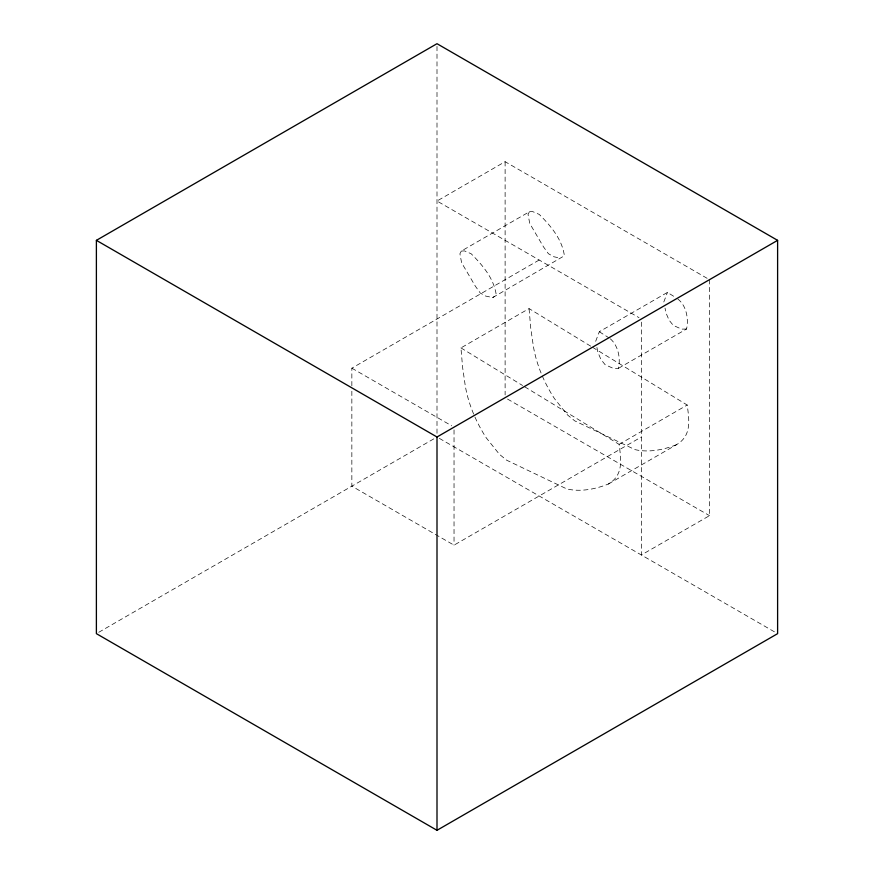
<?xml version="1.0" encoding="UTF-8"?>
<svg xmlns="http://www.w3.org/2000/svg" width="874" height="874" viewBox="0 0 874 874"><rect width="100%" height="100%" fill="white"/><g stroke="black" fill="none" stroke-linecap="round" stroke-linejoin="round"><path stroke-width="0.66" stroke-dasharray="4.37 3.28" d="M596.909 347.415L597.892 352.309L600.886 359.378L605.114 364.698L613.461 368.457L618.421 368.347C620.759 358.34 618.246 345.503 610.172 338.686M618.421 368.347L686.549 329.017C688.931 318.3 686.156 304.032 676.203 297.914M595.675 341.308L599.313 331.738L667.441 292.408L675.165 297.193M663.803 301.978L667.441 292.408M461.286 251.078L459.91 253.799L461.636 262.823L475.39 286.235L480.274 293.03L485.616 296.057L492.718 297.575L564.386 255.754C562.157 239.247 550.653 225.765 539.247 214.403L532.55 211.552L529.415 211.748L461.286 251.078L464.433 250.882L471.13 253.733C482.535 265.095 494.039 278.577 496.268 295.084L492.718 297.575M529.415 211.748L528.038 214.469L529.764 223.493L543.519 246.905L548.391 253.7L553.734 256.727L560.835 258.245M590.693 346.17L529.065 308.577L460.948 347.907L462.608 367.397L465.208 385.401A87.608 50.583 60 0 0 486.305 437.907L499.382 454.262L506.581 460.161L566.778 488.927C580.533 492.16 595.456 489.156 608.293 484.065C623.774 475.117 621.086 459.44 619.098 444.363L523.734 386.21M608.293 484.065L676.41 444.746C691.891 435.787 689.204 420.11 687.215 405.033L591.862 346.88M707.121 278.314L505.117 161.69L437 201.02L639.014 317.655M351.851 385.805L351.851 368.173L539.182 260.015M98.751 632.295L434.64 438.366M619.098 444.363L687.215 405.033M351.851 391.224L351.851 486.163L454.032 545.158L641.363 437M709.491 279.68L709.491 515.66L641.363 554.99L641.363 321.719M676.41 444.746C663.574 449.826 648.65 452.83 634.895 449.597L574.699 420.831L567.499 414.932L554.433 398.577A87.608 50.583 60 0 1 533.337 346.082L530.736 328.067L529.065 308.577M686.549 329.017L681.589 329.127L673.242 325.368L669.014 320.048L666.01 312.979L665.027 308.085M599.313 331.738L609.123 337.965M507.488 399.036L709.491 515.66M351.851 368.173L451.683 425.813M439.36 438.366L775.249 632.295M460.948 347.907L522.576 385.5M505.117 161.69L505.117 394.939M454.032 429.877L454.032 545.158M437 46.42L437 434.28"/><path stroke-width="1.31" d="M96.391 240.35L437 43.7L777.609 240.35L777.609 633.65L437 830.3L96.391 633.65L96.391 240.35L437 437L777.609 240.35M437 437L437 830.3"/></g></svg>
